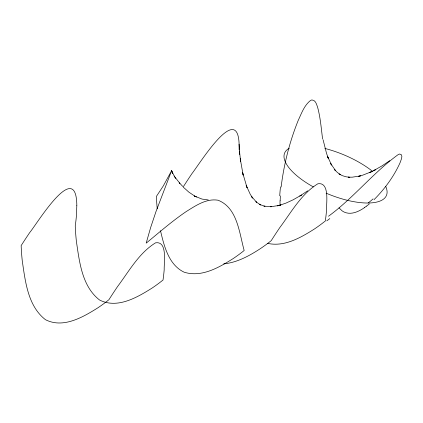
<?xml version="1.0" encoding="UTF-8"?>
<svg xmlns="http://www.w3.org/2000/svg" width="423" height="423" viewBox="0 0 423 423"><rect width="100%" height="100%" fill="white"/><g stroke="black" fill="none" stroke-linecap="round" stroke-linejoin="round"><path stroke-width="0.63" d="M239.106 149.589C240.671 97.369 200.613 162.458 192.026 173.499A203.066 72.095 -58.3 0 0 183.455 186.554A203.066 173.203 70 0 0 183.508 187.78M280.163 200.777L280.359 195.875M157.234 208.84A203.066 173.203 70 0 1 156.404 196.394L163.299 185.924L171.632 170.659L156.029 211.458L150.646 227.542L146.189 243.13C159.344 232.354 172.161 221.086 186.268 211.532C195.712 205.668 206.297 198.302 217.998 200.206C237.488 207.719 239.265 233.036 244.171 250.495A203.066 173.203 70 0 1 233.3 258.501C218.992 267.526 201.496 277.726 184.084 272.169C168.571 264.729 164.119 245.98 160.476 230.662M281.131 187.008C283.907 164.224 289.612 141.758 298.194 120.465C301.472 113.475 304.19 105.459 310.445 100.526A12.172 5.24 -71.2 0 1 312 99.96C315.732 100.055 316.684 104.74 317.694 107.569C320.444 117.843 321.253 128.513 322.59 139.035M374.059 199.651C384.666 188.975 393.813 176.618 400.005 162.86C400.74 160.56 404.013 154.273 399.73 154.041A12.172 3.188 -46.3 0 0 398.17 154.612C373.075 172.817 353.602 197.858 328.518 216.222M369.358 203.918L366.604 206.123M307.643 190.831L299.817 196.061L301.44 195.066L293.102 199.825L286.017 203.082L279.561 205.298M364.494 207.64C358.773 211.563 351.19 215.228 344.301 212.119A12.161 9.1 57 0 1 341.779 210.569L339.035 207.867M389.832 160.64L382.011 165.874L373.668 170.633L375.798 169.597L369.385 172.732L371.516 171.69L362.892 175.101L358.614 176.328L360.486 175.91L352.174 177.184L348.203 177.147L349.821 177.316L346.014 176.772L342.408 175.677L339.035 173.985L340.415 174.699L337.3 172.388L334.44 169.501L335.598 170.707L330.612 163.421L331.558 165.076L327.481 156.161L328.232 158.213L326.514 153.295L323.098 139.775M280.93 204.928L277.43 205.864L278.799 205.499L270.487 206.773L271.703 206.71L263.926 206.128L265.02 206.35L259.696 204.489L260.674 204.975L255.899 201.739L256.766 202.474L251.294 196.177L252.594 198.086L250.22 194.21L246.144 185.3L247.074 187.722L242.516 172.325L243.156 175.117L240.232 158.673L240.639 161.745L239.481 150.974L239.698 154.263L239.08 144.185M223.693 263.883C237.097 262.583 249.247 255.878 260.351 248.661A203.066 173.203 70 0 0 271.222 240.655A203.066 72.095 -58.3 0 1 279.793 227.6C291.294 212.256 301.176 194.078 317.853 183.778C330.04 181.705 326.218 203.786 326.498 210.612A203.066 72.095 -58.3 0 1 325.324 220.97A203.066 173.203 70 0 1 314.453 228.975C300.727 237.647 284.468 247.111 267.643 243.373M208.264 199.942L202.02 199.08L194.316 195.997L196.626 196.986M195.188 196.362L188.801 192.095L184.111 187.86M182.773 186.437L179.463 182.916L179.902 183.386L174.45 176.465L171.622 170.792L172.552 173.377L171.632 170.659M174.16 175.984L175.672 178.485M280.137 204.367L280.158 205.504M385.702 186.4A55.143 21.102 22.6 0 1 326.133 193.168M313.337 186.908A55.143 21.102 22.6 0 1 289.29 148.24M324.838 148.441A55.143 21.102 22.6 0 1 372.864 171.59M279.73 195.838A166.768 166.181 -57.3 0 1 280.497 186.94M280.031 204.372A111.075 108.024 -76.5 0 1 280.052 200.772M329.808 218.601A169.782 141.224 -61 0 1 326.757 220.864M373.102 198.884A166.768 115.78 29.2 0 1 368.2 202.913M366.561 206.075A111.075 79.281 41.8 0 1 364.446 207.582M76.822 205.324L76.426 215.561A203.066 72.095 -58.3 0 1 75.252 225.919A203.066 173.203 70 0 0 76.383 241.327C79.445 261.869 81.962 286.355 99.558 300.007C117.308 309.102 137.089 297.491 152.143 288.026A203.066 173.203 70 0 0 163.019 280.021A203.066 72.095 -58.3 0 0 164.193 269.663C163.913 262.836 167.73 240.761 155.548 242.828C138.871 253.128 128.989 271.307 117.488 286.657A203.066 72.095 -58.3 0 0 108.917 299.706A203.066 173.203 70 0 1 98.041 307.711C82.987 317.176 63.207 328.787 45.457 319.688C27.86 306.041 25.343 281.549 22.282 261.007A203.066 173.203 70 0 1 21.15 245.604A203.066 72.095 -58.3 0 1 29.721 232.555C37.113 223.725 76.262 158.546 76.822 205.324"/></g></svg>
